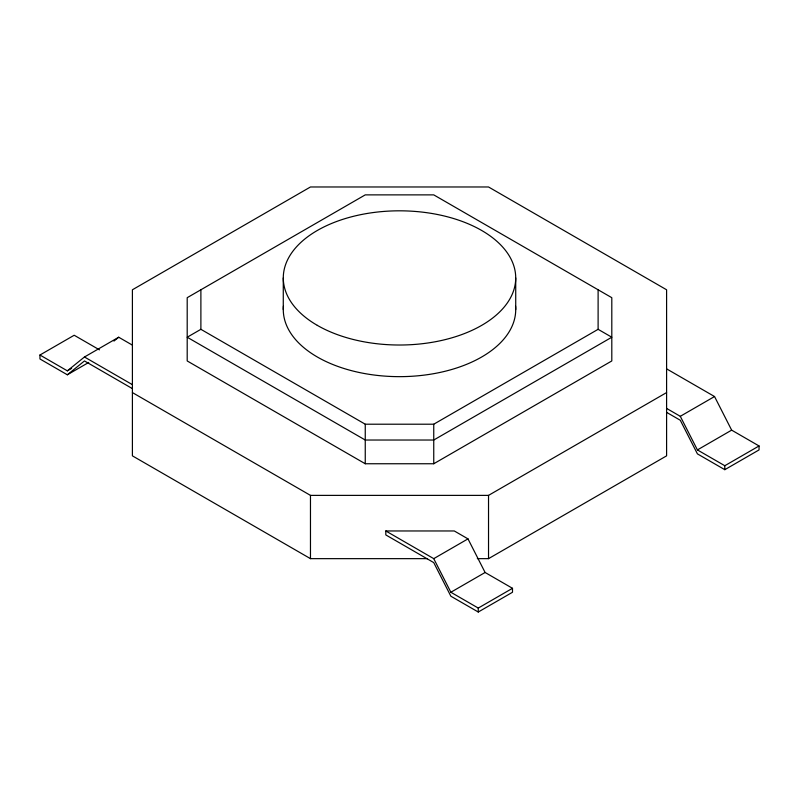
<?xml version="1.0" encoding="UTF-8"?>
<svg xmlns="http://www.w3.org/2000/svg" width="799" height="799" viewBox="0 0 799 799"><rect width="100%" height="100%" fill="white"/><g stroke="black" fill="none" stroke-linecap="round" stroke-linejoin="round"><path stroke-width="1.2" d="M88.749 362.436L67.346 374.791L39.95 358.971L39.95 355.016L67.346 370.836L84.464 356.993L118.711 337.228L132.404 345.128M67.346 374.791L84.464 360.948L132.404 388.624M113.957 341.073L118.711 337.228M39.95 355.016L74.197 335.25L99.475 349.852M67.346 370.836L71.62 368.359M200.889 329.318L187.196 337.228L365.253 440.029L433.747 440.029L611.804 337.228L598.111 329.318L433.747 424.209L365.253 424.209L200.889 329.318L200.889 289.777M433.747 463.75L611.804 360.948L611.804 297.687L433.747 194.876L365.253 194.876L187.196 297.687L187.196 360.948L365.253 463.75L433.747 463.75L433.747 424.209M132.404 392.579L310.471 495.38L488.529 495.38L666.596 392.579M385.807 530.965L433.747 558.651L467.984 538.876L485.103 572.484L512.499 588.304L512.499 592.259L478.261 612.024L450.866 596.214L433.747 562.606L385.807 534.921L385.807 530.965L454.291 530.965L467.984 538.876M666.596 408.399L680.289 416.309L714.536 396.534L731.654 430.142L759.05 445.962L759.05 449.917L724.803 469.682L697.417 453.872L680.289 420.254L666.596 412.354M477.323 558.651L488.529 558.651L666.596 455.849L666.596 289.777L488.529 186.976L310.471 186.976L132.404 289.777L132.404 455.849L310.471 558.651L427.515 558.651M433.747 558.651L450.866 592.259L485.103 572.484M680.289 416.309L697.417 449.917L731.654 430.142M450.866 592.259L478.261 608.069L512.499 588.304M697.417 449.917L724.803 465.727L759.05 445.962M666.596 368.858L714.536 396.534M84.464 356.993L132.404 384.669M724.803 465.727L724.803 469.682M598.111 289.777L598.111 329.318M515.725 277.912L515.725 309.543M488.529 495.38L488.529 558.651M478.261 608.069L478.261 612.024M365.253 424.209L365.253 463.75M310.471 495.38L310.471 558.651M283.275 277.912L283.275 309.543M515.565 306.057A116.225 67.106 0 0 1 399.5 376.649A116.225 67.106 0 0 1 283.435 306.057M317.313 325.363A116.225 67.106 0 0 0 511.76 295.28A116.225 67.106 0 0 0 369.418 213.103A116.225 67.106 0 0 0 317.313 325.363"/></g></svg>
